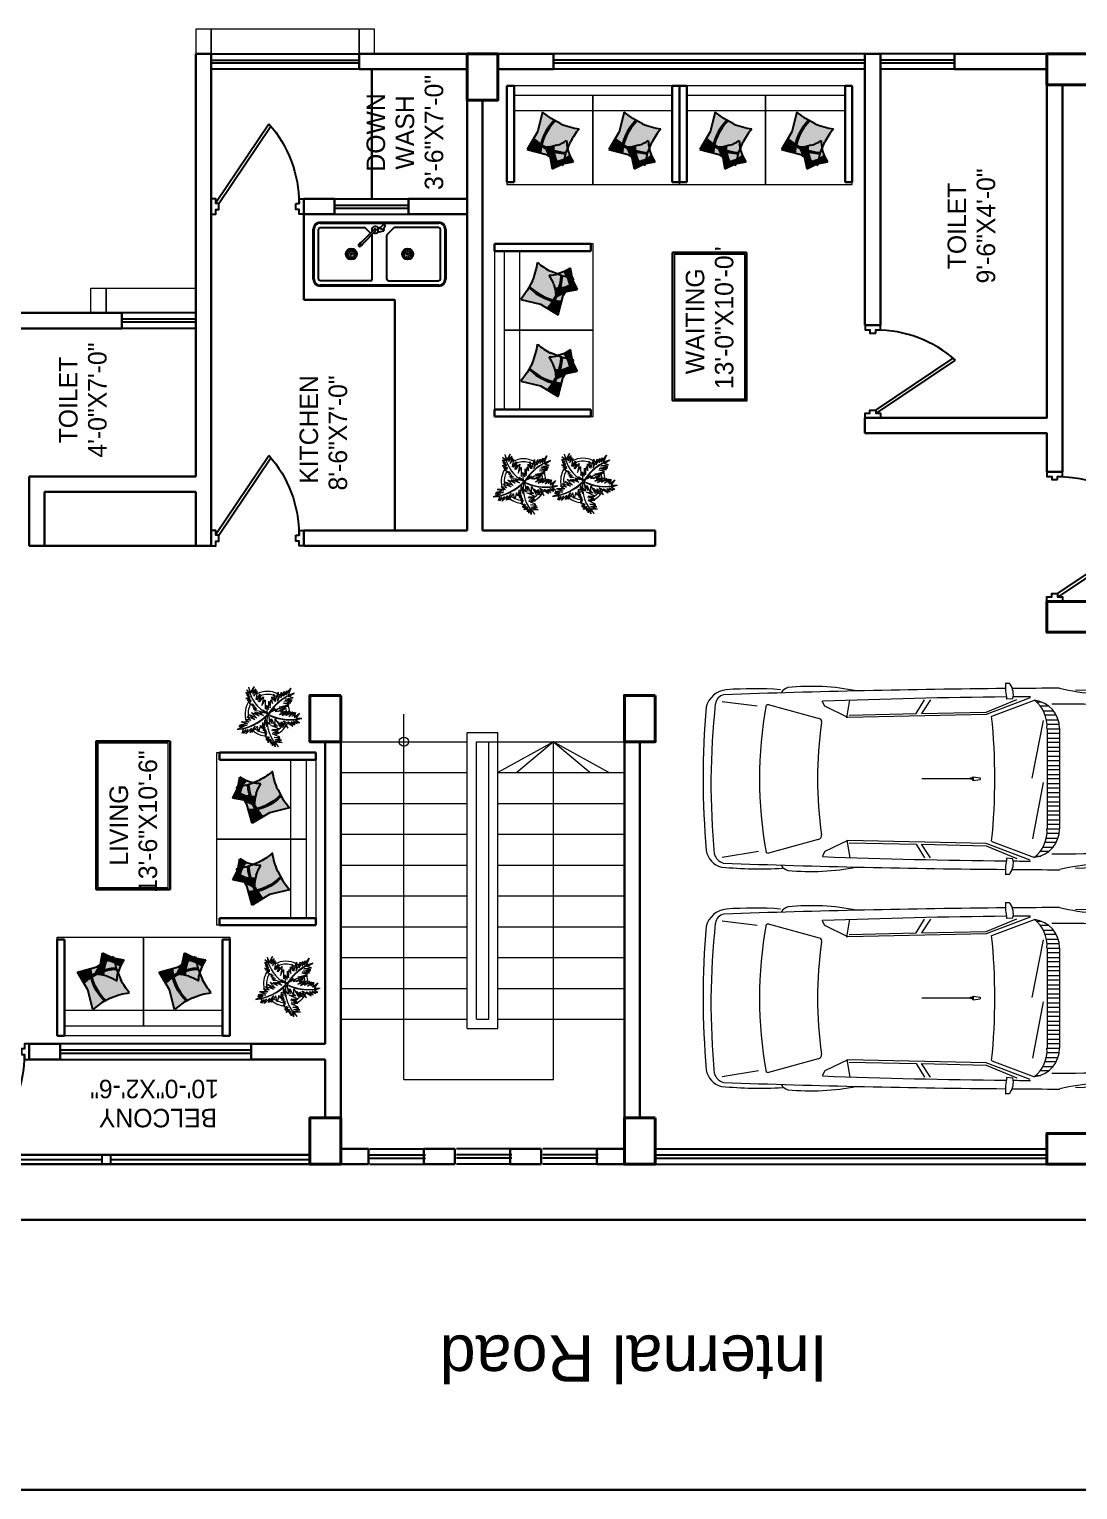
# Model space of a CAD drawing. Header units: inches. Extents: x -54558 to 35158, y -4190 to 41945.
# Drawn here: x -52119.4 to -51779.4, y -2755.7 to -2282.2 of the extents above; entities that cross this region are included whole.
import ezdxf

# ---------------------------------------------------------------- set-up
doc = ezdxf.new("R2010")
doc.units = ezdxf.units.IN
doc.header["$MEASUREMENT"] = 0
doc.layers.get('0').update_dxf_attribs({"true_color": 0xe4c8de})
for name, color, linetype in [('A-ANNO-TEXT', 7, 'Continuous'), ('door', 34, 'Continuous'), ('FUR', 30, 'Continuous')]:
    doc.layers.add(name, color=color, linetype=linetype)
for name, color, linetype, lineweight in [('A-FURN-FIXD', 44, 'Continuous', 9), ('A_WALL', 7, 'Continuous', 30), ('car', 251, 'Continuous', 13), ('colum', 241, 'Continuous', 40), ('Furniture', 42, 'Continuous', 30), ('illustr-TREE', 113, 'Continuous', 0), ('railing', 6, 'Continuous', 5), ('ROAD', 251, 'Continuous', 30), ('sanshade', 252, 'Continuous', 5), ('Stair', 44, 'Continuous', 13), ('thin', 251, 'Continuous', 20), ('Ver', 144, 'Continuous', 30), ('Wall-02', 7, 'Continuous', 30), ('windo', 140, 'Continuous', 25)]:
    doc.layers.add(name, color=color, linetype=linetype, lineweight=lineweight)
doc.styles.add('Arial', font='arial.ttf')
doc.styles.get("Standard").update_dxf_attribs({"font": 'ARIALN.TTF'})

# ---------------------------------------------------------------- blocks, each defined once
blk = doc.blocks.new('fjfds')
at = {"layer": 'railing'}
for p, q in [((-25748.79, -8794.32), (-25748.79, -8804.32)), ((-25748.79, -8794.32), (-25652.79, -8794.32)), ((-25745.79, -8797.32), (-25745.79, -8801.32)), ((-25745.79, -8797.32), (-25655.79, -8797.32)), ((-25655.79, -8797.32), (-25655.79, -8804.32)), ((-25652.79, -8794.32), (-25652.79, -8804.32)), ((-25745.79, -8801.32), (-25655.79, -8801.32)), ((-25748.79, -8804.32), (-25655.79, -8804.32)), ((-25655.79, -8804.32), (-25652.79, -8804.32))]:
    blk.add_line(p, q, dxfattribs=at)
at = {"layer": 'Stair'}
for p, q in [((-25745.79, -8753.32), (-25745.79, -8794.32)), ((-25735.79, -8753.32), (-25735.79, -8794.32)), ((-25725.79, -8753.32), (-25725.79, -8794.32)), ((-25715.79, -8753.32), (-25715.79, -8794.32)), ((-25705.79, -8753.32), (-25705.79, -8794.32)), ((-25695.79, -8753.32), (-25695.79, -8794.32)), ((-25685.79, -8753.32), (-25685.79, -8794.32)), ((-25675.79, -8753.32), (-25675.79, -8794.32)), ((-25665.79, -8753.32), (-25665.79, -8794.32)), ((-25655.79, -8753.32), (-25655.79, -8794.32)), ((-25765.34, -8773.82), (-25646.9, -8773.82)), ((-25765.34, -8773.82), (-25765.34, -8822.32)), ((-25745.79, -8804.32), (-25745.79, -8845.32)), ((-25735.79, -8804.32), (-25735.79, -8845.32)), ((-25725.79, -8804.32), (-25725.79, -8845.32)), ((-25715.79, -8804.32), (-25715.79, -8845.32)), ((-25705.79, -8804.32), (-25705.79, -8845.32)), ((-25695.79, -8804.32), (-25695.79, -8845.32)), ((-25685.79, -8804.32), (-25685.79, -8845.32)), ((-25675.79, -8804.32), (-25675.79, -8845.32)), ((-25665.79, -8804.32), (-25665.79, -8845.32)), ((-25655.79, -8822.32), (-25665.79, -8804.32)), ((-25655.79, -8804.32), (-25655.79, -8845.32)), ((-25655.79, -8822.32), (-25665.79, -8810.47)), ((-25765.34, -8822.32), (-25655.79, -8822.32)), ((-25655.79, -8822.32), (-25665.79, -8840.32)), ((-25655.79, -8822.32), (-25665.79, -8834.17))]:
    blk.add_line(p, q, dxfattribs=at)
blk.add_circle((-25655.79, -8773.82), 1.51, dxfattribs=at)
blk = doc.blocks.new('ee')
at = {"layer": 'sanshade'}
for points in [[(-25480.79, -8822.32), (-25472.79, -8822.32), (-25472.79, -8817.32), (-25480.79, -8817.32)], [(-25472.79, -8822.32), (-25480.79, -8822.32), (-25480.79, -8870.32), (-25472.79, -8870.32)], [(-25480.79, -8875.32), (-25472.79, -8875.32), (-25472.79, -8870.32), (-25480.79, -8870.32)]]:
    blk.add_lwpolyline(points, close=True, dxfattribs=at)
blk = doc.blocks.new('ddf')
at = {"layer": 'sanshade'}
for points in [[(-25516.79, -8672.32), (-25508.79, -8672.32), (-25508.79, -8677.32), (-25516.79, -8677.32)], [(-25516.79, -8677.32), (-25508.79, -8677.32), (-25508.79, -8706.32), (-25516.79, -8706.32)]]:
    blk.add_lwpolyline(points, close=True, dxfattribs=at)
blk = doc.blocks.new('ALFA-P')
at = {"color": 1}
for p, q in [((0.051, 0.677), (0.379, 0.733)), ((0.421, 0.765), (0.398, 0.733)), ((0.922, 0.782), (0.421, 0.765)), ((1.054, 0.795), (1.05, 0.795)), ((1.501, 0.831), (1.466, 0.832)), ((1.187, 0.609), (1.104, 0.609)), ((1.142, 0.646), (1.211, 0.646)), ((1.245, 0.684), (1.208, 0.684)), ((1.611, 0.562), (1.26, 0.693)), ((1.295, 0.716), (1.659, 0.578)), ((1.658, 0.598), (1.405, 0.702)), ((1.439, 0.705), (1.49, 0.7)), ((2.117, 0.698), (2.191, 0.585)), ((2.236, 0.585), (2.166, 0.698)), ((2.809, 0.552), (2.782, 0.698)), ((2.801, 0.554), (2.99, 0.646)), ((2.989, 0.646), (3.012, 0.687)), ((3.044, 0.547), (3.455, 0.659)), ((3.538, 0.646), (3.838, 0.693)), ((1.055, 0.496), (1.156, 0.496)), ((1.161, 0.534), (1.064, 0.534)), ((1.08, 0.571), (1.171, 0.571)), ((1.187, 0.076), (1.276, 0.539)), ((2.191, 0.585), (1.658, 0.598)), ((1.659, 0.578), (2.801, 0.554)), ((2.789, 0.573), (2.236, 0.585)), ((1.053, -0.37), (1.053, 0.459)), ((1.156, 0.459), (1.053, 0.459)), ((1.053, 0.421), (1.156, 0.421)), ((1.156, 0.384), (1.053, 0.384)), ((1.156, -0.37), (1.156, 0.459)), ((1.053, 0.346), (1.156, 0.346)), ((1.156, 0.309), (1.053, 0.309)), ((1.053, 0.271), (1.156, 0.271)), ((1.156, 0.234), (1.053, 0.234)), ((1.053, 0.196), (1.156, 0.196)), ((1.156, 0.159), (1.053, 0.159)), ((1.053, 0.121), (1.156, 0.121)), ((1.156, 0.084), (1.053, 0.084)), ((1.053, 0.046), (1.156, 0.046)), ((1.156, 0.009), (1.053, 0.009)), ((1.187, -0.435), (1.281, 0.039)), ((1.765, 0.059), (1.708, 0.052)), ((1.708, 0.037), (1.708, 0.052)), ((1.765, 0.03), (1.708, 0.037)), ((1.775, 0.052), (1.765, 0.059)), ((1.775, 0.036), (1.765, 0.03)), ((1.766, 0.03), (1.766, 0.058)), ((1.77, 0.048), (1.787, 0.048)), ((1.77, 0.04), (1.787, 0.04)), ((1.775, 0.048), (1.775, 0.052)), ((1.775, 0.036), (1.775, 0.04)), ((1.787, 0.048), (1.804, 0.044)), ((1.787, 0.04), (1.804, 0.044)), ((1.804, 0.044), (2.189, 0.044)), ((1.053, -0.029), (1.156, -0.029)), ((1.156, -0.066), (1.053, -0.066)), ((1.053, -0.104), (1.156, -0.104)), ((1.156, -0.141), (1.053, -0.141)), ((1.053, -0.179), (1.156, -0.179)), ((1.156, -0.216), (1.053, -0.216)), ((1.053, -0.254), (1.156, -0.254)), ((1.156, -0.291), (1.053, -0.291)), ((1.053, -0.329), (1.156, -0.329)), ((1.156, -0.366), (1.053, -0.366)), ((1.055, -0.404), (1.156, -0.404)), ((1.161, -0.441), (1.064, -0.441)), ((1.08, -0.479), (1.171, -0.479)), ((1.611, -0.473), (1.26, -0.604)), ((1.659, -0.486), (2.801, -0.461)), ((2.789, -0.48), (2.236, -0.493)), ((2.809, -0.459), (2.782, -0.606)), ((2.801, -0.461), (2.99, -0.554)), ((3.033, -0.451), (3.453, -0.566)), ((0.049, -0.586), (0.383, -0.64)), ((1.187, -0.516), (1.104, -0.516)), ((1.142, -0.554), (1.211, -0.554)), ((1.245, -0.591), (1.208, -0.591)), ((1.295, -0.624), (1.659, -0.486)), ((1.658, -0.505), (1.405, -0.61)), ((2.191, -0.493), (1.658, -0.505)), ((2.117, -0.606), (2.191, -0.493)), ((2.236, -0.493), (2.166, -0.606)), ((2.989, -0.553), (3.012, -0.595)), ((3.547, -0.554), (3.838, -0.591)), ((0.421, -0.682), (0.398, -0.645)), ((0.922, -0.688), (0.421, -0.682)), ((1.439, -0.616), (1.49, -0.612)), ((1.501, -0.743), (1.466, -0.743))]:
    blk.add_line(p, q, dxfattribs=at)
blk.add_lwpolyline([(1.77, 0.048, 0.135264), (1.769, 0.048, 0.106902), (1.768, 0.047, 0.081911), (1.768, 0.046, 0.07014), (1.768, 0.044, 0.07014), (1.768, 0.043, 0.081911), (1.768, 0.042, 0.106902), (1.769, 0.041, 0.135264), (1.77, 0.04, 0.135264)], format="xyb", dxfattribs=at)
at = {"color": 1, "const_width": 0.00157}
blk.add_lwpolyline([(2.189, 0.044, 1), (2.188, 0.044, 1)], format="xyb", close=True, dxfattribs=at)
at = {"color": 1}
for centre, radius, start, end in [((0.794, -2.08), 2.83, 90.8303, 104.7581), ((0.644, 2.435), 1.69, 273.7251, 283.9002), ((0.703, -88.577), 89.373, 89.52503, 89.7751), ((0.934, -56.277), 57.002, 89.4957, 89.6397), ((1.583, 0.741), 0.149, 145.9309, 193.8445), ((1.514, 0.784), 0.068, 134.8266, 142.9949), ((0.774, 0.825), 0.726, 350.1467, 0.5405), ((0.703, -88.577), 89.373, 87.99733, 89.48898), ((3.104, -1.099), 1.909, 84.2866, 101.4253), ((3.269, 0.711), 0.0928, 31.1037, 74.3748), ((3.518, -2.656), 3.444, 84.627, 92.961), ((3.799, 0.638), 0.106, 15.9545, 75.1491), ((3.801, 0.61), 0.169, 8.8601, 76.0341), ((3.477, 0.047), 3.537, 170.7624, 189.2376), ((0.086, 0.575), 0.109, 108.9654, 157.7189), ((0.087, 0.589), 0.0687, 102.3165, 172.6202), ((1.022, -8.34), 9.004, 89.3963, 96.1219), ((1.288, 0.459), 0.235, 96.9706, 180), ((1.427, 0.479), 0.271, 128.1315, 184.3504), ((0.934, -56.277), 57.002, 87.9149, 89.4373), ((3.448, 0.618), 0.0417, 52.5085, 81.0554), ((0.134, 0.045), 3.395, 349.695, 10.305), ((-2.205, 0.087), 6.134, 353.8067, 5.429), ((-2.824, 0.038), 6.818, 355.0765, 5.0418), ((3.018, 0.045), 3.049, 169.5804, 190.4804), ((6.651, 0.044), 5.064, 174.1622, 185.8378), ((1.61, 0.559), 0.00255, 10.1904, 76.0607), ((3.055, 0.509), 0.0388, 106.5918, 183.3613), ((-0.143, 0.045), 3.193, 351.679, 8.321), ((1.288, -0.37), 0.235, 180, 263.0294), ((1.427, -0.391), 0.271, 175.6496, 231.8685), ((1.61, -0.47), 0.00255, 283.9393, 349.8096), ((3.042, -0.425), 0.0275, 161.9399, 248.0871), ((0.08, -0.492), 0.0989, 198.2367, 251.7095), ((0.093, -0.492), 0.0748, 186.407, 260.5783), ((1.022, 8.432), 9.004, 263.8781, 270.6037), ((0.794, 2.173), 2.83, 255.2872, 269.1697), ((0.934, 56.369), 57.002, 270.5622, 272.0851), ((3.456, -0.54), 0.0259, 261.842, 317.0719), ((3.785, -0.501), 0.189, 275.3376, 346.1066), ((3.803, -0.56), 0.0908, 281.9071, 350.7156), ((0.644, -2.343), 1.69, 75.9638, 86.2749), ((0.703, 88.67), 89.373, 270.2249, 270.47417), ((0.934, 56.369), 57.002, 270.3603, 270.5047), ((1.583, -0.652), 0.149, 166.1555, 214.0691), ((0.774, -0.736), 0.726, 359.4595, 9.8533), ((0.703, 88.67), 89.373, 270.51092, 271.99998), ((3.104, 1.191), 1.909, 258.5747, 275.7134), ((3.269, -0.618), 0.0928, 285.6252, 328.8963), ((3.577, 2.373), 3.071, 265.8615, 274.2164), ((1.514, -0.695), 0.068, 217.0051, 225.1734)]:
    blk.add_arc(centre, radius, start, end, dxfattribs=at)
blk = doc.blocks.new('efre')
at = {"layer": 'door'}
for p, q in [((10922.87, 10339.43), (10901.44, 10307.52)), ((10923.87, 10339.12), (10902.26, 10306.96))]:
    blk.add_line(p, q, dxfattribs=at)
for points in [[(10885.87, 10339.43), (10884.87, 10339.43), (10884.87, 10337.89), (10883.37, 10337.89), (10883.37, 10342.89), (10884.87, 10342.89), (10884.87, 10341.35), (10885.87, 10341.35)], [(10922.87, 10339.43), (10923.87, 10339.43), (10923.87, 10337.89), (10925.37, 10337.89), (10925.37, 10342.89), (10923.87, 10342.89), (10923.87, 10341.35), (10922.87, 10341.35)]]:
    blk.add_lwpolyline(points, close=True, dxfattribs=at)
blk.add_arc((10923.87, 10339.43), 39, 180, 236.3642, dxfattribs=at)
blk = doc.blocks.new('jj')
at = {"layer": 'door'}
for p, q in [((11000.83, 10306.39), (11025.92, 10323.24)), ((11001.13, 10305.39), (11026.7, 10322.56))]:
    blk.add_line(p, q, dxfattribs=at)
for points in [[(11000.83, 10331.39), (11000.83, 10332.39), (11002.37, 10332.39), (11002.37, 10333.89), (10997.37, 10333.89), (10997.37, 10332.39), (10998.91, 10332.39), (10998.91, 10331.39)], [(11000.83, 10306.39), (11000.83, 10305.39), (11002.37, 10305.39), (11002.37, 10303.89), (10997.37, 10303.89), (10997.37, 10305.39), (10998.91, 10305.39), (10998.91, 10306.39)]]:
    blk.add_lwpolyline(points, close=True, dxfattribs=at)
blk.add_arc((11000.83, 10293.39), 39, 48.4266, 90, dxfattribs=at)
blk = doc.blocks.new('eyhfgh')
h = blk.add_hatch(color=63)
h.set_gradient(color1=(179, 217, 63), color2=(199, 227, 114), one_color=1, tint=0.67, name='INVCYLINDER')
h.paths.add_polyline_path([(12644.43, 1383.24, 0.034297), (12645.24, 1384.41), (12644.29, 1385.24), (12642.12, 1388.72), (12640.65, 1386.85, -0.121186)])
h = blk.add_hatch(color=254)
h.set_gradient(color1=(252, 230, 217), color2=(250, 214, 194), one_color=1, tint=0.87, name='CYLINDER')
h.paths.add_polyline_path([(12640.74, 1375.72, 0.127935), (12640.03, 1384.94), (12635.81, 1384.95, -0.057362), (12630.31, 1386.1, -0.068738), (12631.08, 1379.22), (12630.86, 1377.04, 0.13826)])
h = blk.add_hatch(color=7)
h.set_gradient(color1=(238, 242, 227), color2=(228, 234, 210), one_color=1, tint=0.87, name='CYLINDER')
h.paths.add_polyline_path([(12644.25, 1383.02, 0.127935), (12640.47, 1386.65), (12638.68, 1385.07, -0.057362), (12635.92, 1383.48, -0.068738), (12638.84, 1380.86), (12639.57, 1379.85, 0.13826)])
h = blk.add_hatch(color=63)
h.set_gradient(color1=(179, 217, 63), color2=(199, 227, 114), one_color=1, tint=0.67, name='INVCYLINDER')
h.paths.add_polyline_path([(12639.73, 1379.63), (12640.15, 1379.05), (12641.16, 1377.05), (12643.87, 1380.25), (12645.17, 1381.1, 0.044432), (12644.39, 1382.78, -0.131681)])
h = blk.add_hatch(color=252)
h.set_gradient(color1=(132, 132, 132), color2=(171, 171, 171), one_color=1, tint=0.67, name='INVCYLINDER')
h.paths.add_polyline_path([(12641.24, 1375.8, 0.034297), (12643.68, 1376.39), (12643.4, 1378.6), (12644.63, 1385.73), (12640.5, 1384.98, -0.121186)])
h = blk.add_hatch(color=7)
h.set_gradient(color1=(238, 242, 227), color2=(228, 234, 210), one_color=1, tint=0.87, name='CYLINDER')
h.paths.add_polyline_path([(12647.38, 1382.54), (12645.46, 1384.23, -0.034767), (12644.58, 1383, -0.044102), (12645.42, 1381.27)])
h = blk.add_hatch(color=252)
h.set_gradient(color1=(132, 132, 132), color2=(171, 171, 171), one_color=1, tint=0.67, name='INVCYLINDER')
h.paths.add_polyline_path([(12630.81, 1376.56), (12630.67, 1375.29), (12629.66, 1371.46), (12636.99, 1372.52), (12639.71, 1372.11, 0.044432), (12640.65, 1375.23, -0.131681)])
h = blk.add_hatch(color=254)
h.set_gradient(color1=(252, 230, 217), color2=(250, 214, 194), one_color=1, tint=0.87, name='CYLINDER')
h.paths.add_polyline_path([(12644.31, 1371.41), (12643.75, 1375.89, -0.034767), (12641.15, 1375.3, -0.044102), (12640.23, 1372.03)])
at = {"layer": 'FUR'}
for centre, radius, start, end in [((12638.08, 1409.42), 24.58, 251.5766, 264.7087), ((12605.79, 1379.86), 25.3, 358.5655, 14.2944), ((12630.42, 1396.27), 13.92, 293.2894, 306.4215), ((12627.91, 1371.6), 14.33, 40.2783, 56.0072), ((12636.29, 1389.73), 10.41, 288.3606, 329.2642), ((12622.66, 1378.96), 18.37, 338.1109, 18.9447), ((12636.2, 1389.91), 10.86, 288.9822, 328.4663), ((12622.19, 1378.89), 19.3, 339.1865, 18.3627), ((12635.38, 1377.57), 10.41, 19.8237, 60.6575), ((12635.21, 1377.37), 10.93, 20.8993, 60.0755), ((12638.22, 1394.25), 19.18, 247.2694, 286.7535), ((12638.14, 1393.91), 18.38, 246.6478, 287.5514)]:
    blk.add_arc(centre, radius, start, end, dxfattribs=at)
for points, invisible_edges in [([(12644.29, 1385.24), (12642.12, 1388.72), (12640.57, 1386.74)], 12), ([(12644.31, 1371.41), (12643.4, 1378.6), (12635.81, 1384.95)], 14), ([(12643.4, 1378.6), (12640.26, 1384.94), (12635.81, 1384.95)], 13), ([(12644.29, 1385.24), (12640.57, 1386.74), (12638.68, 1385.07)], 13), ([(12647.38, 1382.54), (12644.29, 1385.24), (12638.68, 1385.07)], 14), ([(12638.84, 1380.86), (12640.15, 1379.05), (12647.38, 1382.54)], 14), ([(12640.15, 1379.05), (12643.87, 1380.25), (12647.38, 1382.54)], 13), ([(12643.4, 1378.6), (12644.63, 1385.73), (12640.26, 1384.94)], 12), ([(12631.08, 1379.22), (12630.67, 1375.29), (12644.31, 1371.41)], 14), ([(12640.15, 1379.05), (12641.16, 1377.05), (12643.87, 1380.25)], 12), ([(12630.67, 1375.29), (12629.66, 1371.46), (12636.99, 1372.52)], 12), ([(12630.67, 1375.29), (12636.99, 1372.52), (12644.31, 1371.41)], 13)]:
    blk.add_3dface(points, dxfattribs=dict(at, invisible_edges=invisible_edges))
blk = doc.blocks.new('standard')
at = {"layer": 'A-FURN-FIXD', "lineweight": 30, "transparency": 33554687}
for p, q in [((29797.43, 5446.76), (29828.65, 5446.76)), ((29797.43, 5444.42), (29797.43, 5446.76)), ((29828.65, 5444.42), (29828.65, 5446.76)), ((29797.43, 5444.42), (29828.65, 5444.42)), ((29828.65, 5393.11), (29797.43, 5393.11)), ((29797.43, 5390.76), (29797.43, 5393.11)), ((29828.65, 5390.76), (29797.43, 5390.76)), ((29828.65, 5390.76), (29828.65, 5393.11))]:
    blk.add_line(p, q, dxfattribs=at)
at = {"layer": 'A-FURN-FIXD', "linetype": 'ByBlock', "ltscale": 200, "transparency": 33554687}
for p, q in [((29828.65, 5446.76), (29829.43, 5446.76)), ((29829.43, 5446.76), (29829.43, 5390.76)), ((29797.43, 5393.11), (29797.43, 5444.42)), ((29800.56, 5393.11), (29800.56, 5444.42)), ((29805.56, 5393.11), (29805.56, 5444.42)), ((29829.43, 5418.89), (29800.56, 5418.89)), ((29829.43, 5418.76), (29800.56, 5418.76)), ((29829.43, 5390.76), (29828.65, 5390.76))]:
    blk.add_line(p, q, dxfattribs=at)
at = {"layer": 'Furniture', "transparency": 33554687, "xscale": -0.8940402066046178, "yscale": 0.8940402066046178, "zscale": 0.8940402066046178, "rotation": 202.1116633612902}
for p in [(18883.43, 2320.97), (18883.43, 2294.47)]:
    blk.add_blockref('eyhfgh', p, dxfattribs=at)
blk = doc.blocks.new('gfsv')
at = {"layer": 'illustr-TREE', "color": 114, "true_color": 0x139b48}
for p, q in [((-19140.03, -7521.46), (-19139.13, -7521.95)), ((-19139.05, -7522.51), (-19140.03, -7521.46)), ((-19139.94, -7521.15), (-19139.07, -7521.44)), ((-19139.13, -7521.95), (-19139.94, -7521.15)), ((-19138.47, -7521.62), (-19139.14, -7519.95)), ((-19139.07, -7521.44), (-19139.14, -7519.95)), ((-19138.44, -7520.36), (-19138.47, -7521.62)), ((-19138.11, -7522.31), (-19138.44, -7520.36)), ((-19138.11, -7520.52), (-19138.11, -7522.31)), ((-19137.74, -7522.39), (-19138.11, -7520.52)), ((-19137.39, -7520.88), (-19137.74, -7522.39)), ((-19137.42, -7522.78), (-19137.39, -7520.88)), ((-19140.11, -7522.01), (-19139.05, -7522.51)), ((-19138.83, -7523.25), (-19140.11, -7522.01)), ((-19139.85, -7522.94), (-19138.83, -7523.25)), ((-19138.26, -7524.11), (-19139.85, -7522.94)), ((-19139.78, -7523.45), (-19138.26, -7524.11)), ((-19138.34, -7524.64), (-19139.78, -7523.45)), ((-19139.67, -7524.94), (-19138.34, -7524.64)), ((-19138.22, -7525.34), (-19139.67, -7524.94)), ((-19136.72, -7521.8), (-19137.42, -7522.78)), ((-19137.02, -7523.12), (-19136.72, -7521.8)), ((-19136.22, -7522.25), (-19137.02, -7523.12)), ((-19136.81, -7524.08), (-19136.22, -7522.25)), ((-19135.72, -7522.81), (-19136.81, -7524.08)), ((-19136.53, -7524.51), (-19135.72, -7522.81)), ((-19135.25, -7523.31), (-19136.53, -7524.51)), ((-19135.94, -7525.04), (-19135.25, -7523.31)), ((-19135.22, -7524.06), (-19135.94, -7525.04)), ((-19135.87, -7526.04), (-19135.22, -7524.06)), ((-19135.21, -7524.53), (-19135.87, -7526.04)), ((-19135.48, -7525.74), (-19135.21, -7524.53)), ((-19134.73, -7523.95), (-19134.78, -7524.94)), ((-19134.38, -7524.55), (-19134.73, -7523.95)), ((-19134.39, -7523.69), (-19134.38, -7524.55)), ((-19134.08, -7524.26), (-19134.39, -7523.69)), ((-19133.9, -7523.5), (-19134.08, -7524.26)), ((-19133.67, -7524.03), (-19133.9, -7523.5)), ((-19133.35, -7522.94), (-19133.67, -7524.03)), ((-19133.01, -7522.73), (-19133.39, -7523.77)), ((-19133.39, -7523.77), (-19133.35, -7522.94)), ((-19132.59, -7523.23), (-19133.01, -7522.73)), ((-19132.77, -7524.92), (-19131.79, -7525.64)), ((-19131.26, -7525.42), (-19132.77, -7524.92)), ((-19132.74, -7522.49), (-19132.59, -7523.23)), ((-19132.3, -7523.23), (-19132.74, -7522.49)), ((-19132.42, -7522.27), (-19132.28, -7522.87)), ((-19132.11, -7522.84), (-19132.42, -7522.27)), ((-19132.32, -7524.59), (-19131.26, -7525.42)), ((-19130.99, -7525.26), (-19132.32, -7524.59)), ((-19132.28, -7522.87), (-19132.3, -7523.23)), ((-19132.2, -7524.29), (-19130.99, -7525.26)), ((-19130.38, -7524.59), (-19132.2, -7524.29)), ((-19131.97, -7522.01), (-19132.11, -7522.84)), ((-19131.9, -7523), (-19131.97, -7522.01)), ((-19131.47, -7522.35), (-19131.9, -7523)), ((-19131.08, -7522.14), (-19131.69, -7522.97)), ((-19131.69, -7522.97), (-19131.47, -7522.35)), ((-19131.42, -7523.84), (-19130.38, -7524.59)), ((-19130.13, -7524.42), (-19131.42, -7523.84)), ((-19130.61, -7522), (-19131.23, -7522.84)), ((-19131.23, -7522.84), (-19131.08, -7522.14)), ((-19130.96, -7523.48), (-19130.13, -7524.42)), ((-19129.7, -7524.25), (-19130.96, -7523.48)), ((-19130.81, -7522.81), (-19130.61, -7522)), ((-19130, -7522.11), (-19130.81, -7522.81)), ((-19130.69, -7523.27), (-19129.7, -7524.25)), ((-19129.26, -7523.88), (-19130.69, -7523.27)), ((-19130.68, -7522.91), (-19130, -7522.11)), ((-19129.37, -7522.63), (-19130.63, -7523.08)), ((-19130.63, -7523.08), (-19129.26, -7523.88)), ((-19142.92, -7528.17), (-19141.87, -7528.13)), ((-19142.14, -7528.45), (-19142.92, -7528.17)), ((-19142.54, -7527.86), (-19141.51, -7527.82)), ((-19141.87, -7528.13), (-19142.54, -7527.86)), ((-19142.15, -7527.05), (-19141.38, -7527.4)), ((-19141.37, -7527.67), (-19142.15, -7527.05)), ((-19142.14, -7527.65), (-19141.37, -7527.67)), ((-19141.51, -7527.82), (-19142.14, -7527.65)), ((-19141.68, -7526.82), (-19141.26, -7527.27)), ((-19141.38, -7527.4), (-19141.68, -7526.82)), ((-19141.42, -7526.6), (-19141.5, -7527.08)), ((-19141.4, -7527.05), (-19141.42, -7526.6)), ((-19141.32, -7526.68), (-19140.79, -7527.22)), ((-19140.95, -7527.46), (-19141.32, -7526.68)), ((-19141.26, -7527.27), (-19140.95, -7527.46)), ((-19140.97, -7526.59), (-19139.89, -7526.86)), ((-19140.79, -7527.22), (-19140.97, -7526.59)), ((-19140.91, -7529.82), (-19140.13, -7528.14)), ((-19140.61, -7526.42), (-19139.52, -7526.77)), ((-19139.89, -7526.86), (-19140.61, -7526.42)), ((-19140.13, -7528.14), (-19140.01, -7529.68)), ((-19140.01, -7529.68), (-19139.82, -7528.21)), ((-19139.84, -7526.29), (-19139.1, -7526.57)), ((-19139.52, -7526.77), (-19139.84, -7526.29)), ((-19139.82, -7528.21), (-19139.73, -7529.55)), ((-19139.73, -7529.55), (-19139.29, -7528.02)), ((-19139.4, -7525.99), (-19138.7, -7526.48)), ((-19139.1, -7526.57), (-19139.4, -7525.99)), ((-19139.29, -7528.02), (-19139.24, -7529.24)), ((-19139.24, -7529.24), (-19139.11, -7528.14)), ((-19139.11, -7528.14), (-19139.01, -7529.66)), ((-19139.01, -7529.66), (-19138.18, -7527.74)), ((-19139, -7525.86), (-19138.15, -7526.37)), ((-19138.7, -7526.48), (-19139, -7525.86)), ((-19138.85, -7525.6), (-19138.22, -7525.34)), ((-19137.48, -7525.94), (-19138.85, -7525.6)), ((-19138.74, -7526.04), (-19137.48, -7525.94)), ((-19136.98, -7526.37), (-19138.74, -7526.04)), ((-19138.52, -7526.94), (-19136.98, -7526.37)), ((-19136.89, -7526.61), (-19138.52, -7526.94)), ((-19138.45, -7526.25), (-19136.18, -7526.56)), ((-19136.67, -7527.87), (-19138.39, -7528.79)), ((-19138.18, -7527.74), (-19138.35, -7529.29)), ((-19137.95, -7527.54), (-19136.89, -7526.61)), ((-19135.75, -7527.18), (-19137.95, -7527.54)), ((-19136.25, -7527.26), (-19137.82, -7528.05)), ((-19137.82, -7528.05), (-19136.67, -7527.87)), ((-19135.65, -7526.97), (-19135.49, -7526.95)), ((-19134.92, -7525.12), (-19135.48, -7525.74)), ((-19135.42, -7527.05), (-19134.63, -7525.91)), ((-19135.42, -7527.05), (-19134.3, -7528.75)), ((-19135.36, -7526.97), (-19133.49, -7526.75)), ((-19135.35, -7526.32), (-19134.92, -7525.12)), ((-19134.63, -7525.91), (-19135.35, -7526.32)), ((-19135.08, -7527.83), (-19134.38, -7529.27)), ((-19134.3, -7528.75), (-19135.08, -7527.83)), ((-19133.49, -7526.75), (-19134.51, -7527.22)), ((-19134.51, -7527.22), (-19132.62, -7527.32)), ((-19132.24, -7526.41), (-19134.41, -7526.43)), ((-19132.62, -7527.32), (-19134.15, -7527.56)), ((-19134.15, -7527.56), (-19132.24, -7527.75)), ((-19133.62, -7525.69), (-19132.24, -7526.41)), ((-19131.57, -7526.07), (-19133.62, -7525.69)), ((-19132.24, -7527.75), (-19133.13, -7528.12)), ((-19133.13, -7528.12), (-19131.6, -7528.01)), ((-19131.79, -7525.64), (-19132.77, -7525.14)), ((-19132.77, -7525.14), (-19131.57, -7526.07)), ((-19130.98, -7528.41), (-19132.63, -7528.79)), ((-19131.6, -7528.01), (-19132.56, -7528.57)), ((-19132.56, -7528.57), (-19130.98, -7528.41)), ((-19143.17, -7528.74), (-19142.14, -7528.45)), ((-19142.12, -7528.62), (-19143.17, -7528.74)), ((-19143.1, -7529.55), (-19142.01, -7528.76)), ((-19142.01, -7528.76), (-19142.12, -7530.35)), ((-19142.12, -7530.35), (-19141.83, -7528.81)), ((-19141.83, -7528.81), (-19141.56, -7530.18)), ((-19141.56, -7530.18), (-19141.5, -7528.72)), ((-19141.5, -7528.72), (-19141.19, -7529.92)), ((-19141.19, -7529.92), (-19140.94, -7528.53)), ((-19140.94, -7528.53), (-19140.91, -7529.82)), ((-19137.55, -7530.06), (-19138.86, -7531.01)), ((-19138.86, -7531.01), (-19137.38, -7530.21)), ((-19137.38, -7530.21), (-19138.8, -7531.73)), ((-19138.8, -7531.73), (-19137.13, -7530.69)), ((-19137.33, -7529.38), (-19138.64, -7530.44)), ((-19138.64, -7530.44), (-19137.55, -7530.06)), ((-19136.7, -7528.78), (-19138.55, -7529.89)), ((-19138.55, -7529.89), (-19137.33, -7529.38)), ((-19138.39, -7528.79), (-19136.7, -7528.78)), ((-19138.35, -7529.29), (-19138, -7528.79)), ((-19137.13, -7530.69), (-19138.34, -7532.81)), ((-19138.34, -7532.81), (-19137.37, -7531.69)), ((-19137.37, -7531.69), (-19138.08, -7533.27)), ((-19135.92, -7530.35), (-19135.02, -7532.47)), ((-19134.87, -7531.97), (-19135.92, -7530.35)), ((-19135.87, -7531.24), (-19135.06, -7532.85)), ((-19135.02, -7532.47), (-19135.87, -7531.24)), ((-19135.63, -7529.72), (-19134.87, -7531.97)), ((-19134.81, -7531.37), (-19135.63, -7529.72)), ((-19135.1, -7529.99), (-19134.81, -7531.37)), ((-19134.44, -7530.93), (-19135.1, -7529.99)), ((-19135, -7529.32), (-19134.44, -7530.93)), ((-19134.64, -7530.19), (-19135, -7529.32)), ((-19134.99, -7528.75), (-19134.64, -7530.19)), ((-19134.38, -7529.27), (-19134.99, -7528.75)), ((-19134.65, -7529.86), (-19134.14, -7531.17)), ((-19134.38, -7530.93), (-19134.65, -7529.86)), ((-19134.64, -7530.37), (-19134.38, -7530.93)), ((-19134.36, -7529.34), (-19133.75, -7531.64)), ((-19134.14, -7531.17), (-19134.36, -7529.34)), ((-19133.98, -7529.69), (-19133.36, -7531.97)), ((-19133.75, -7531.64), (-19133.98, -7529.69)), ((-19133.36, -7531.97), (-19133.11, -7530.66)), ((-19133.11, -7530.66), (-19132.97, -7532.41)), ((-19132.97, -7532.41), (-19132.74, -7530.74)), ((-19132.74, -7530.74), (-19132.61, -7532.59)), ((-19132.63, -7528.79), (-19130.51, -7529.44)), ((-19132.61, -7532.59), (-19132.37, -7531)), ((-19132.58, -7529.32), (-19130.52, -7530.22)), ((-19130.51, -7529.44), (-19132.58, -7529.32)), ((-19132.37, -7531), (-19132.33, -7532.7)), ((-19132.33, -7532.7), (-19132.02, -7531.16)), ((-19132.02, -7531.16), (-19131.85, -7532.88)), ((-19131.82, -7530.03), (-19130.38, -7530.89)), ((-19130.52, -7530.22), (-19131.82, -7530.03)), ((-19131.43, -7530.69), (-19130.21, -7531.51)), ((-19130.38, -7530.89), (-19131.43, -7530.69)), ((-19131.22, -7531.22), (-19129.61, -7532.36)), ((-19130.21, -7531.51), (-19131.22, -7531.22)), ((-19131.17, -7531.72), (-19130.74, -7533.16)), ((-19129.61, -7532.36), (-19131.17, -7531.72)), ((-19138.08, -7533.27), (-19137.33, -7532.45)), ((-19137.33, -7532.45), (-19137.78, -7533.85)), ((-19137.78, -7533.85), (-19137.22, -7533.01)), ((-19137.22, -7533.01), (-19137.57, -7534.36)), ((-19137.57, -7534.36), (-19136.99, -7533.47)), ((-19136.99, -7533.47), (-19136.55, -7534.9)), ((-19136.55, -7533.5), (-19136.55, -7534.9)), ((-19135.35, -7534.35), (-19136.55, -7533.5)), ((-19135.21, -7533.44), (-19136.35, -7533.11)), ((-19136.35, -7533.11), (-19135.35, -7534.35)), ((-19136.1, -7531.92), (-19135.17, -7533.17)), ((-19135.06, -7532.85), (-19136.1, -7531.92)), ((-19136.09, -7532.73), (-19135.21, -7533.44)), ((-19135.17, -7533.17), (-19136.09, -7532.73)), ((-19131.85, -7532.88), (-19131.54, -7531.86)), ((-19131.54, -7531.86), (-19130.74, -7533.16))]:
    blk.add_line(p, q, dxfattribs=at)
for centre, radius, start, end in [((-19128.04, -7519), 11.14, 184.8641, 225.4849), ((-19127.45, -7518.53), 11.77, 186.927, 225.8123), ((-19128.31, -7530.61), 8.05, 97.5401, 152.9698), ((-19137.08, -7534.91), 8.05, 81.1775, 138.3266), ((-19125.78, -7532.06), 11.14, 156.5576, 194.785), ((-19125.07, -7532.31), 11.77, 154.4151, 192.7221), ((-19141.76, -7537.3), 11.77, 20.5975, 59.3099), ((-19141.31, -7536.7), 11.14, 18.5346, 56.762)]:
    blk.add_arc(centre, radius, start, end, dxfattribs=at)
blk = doc.blocks.new('sss')
at = {"layer": 'thin', "color": 36}
for radius, start, end in [(5.64, 115.6577, 116.0773), (5.64, 105.3767, 111.9415), (5.64, 57.4756, 104.2899), (5.64, 140.808, 176.9255), (4.89, 153.9151, 175.965), (4.89, 140.8987, 152.5456), (5.64, 136.4792, 139.5509), (5.64, 132.2157, 133.1804), (4.89, 135.3729, 136.8717), (4.89, 103.9007, 108.8883), (4.89, 61.8531, 100.8192), (4.89, 58.6484, 61.5791), (5.64, 51.6167, 56.4913), (4.89, 28.8648, 35.5705), (4.89, 20.5118, 25.5966), (5.64, 35.9986, 36.5988), (4.89, 340.5694, 20.1944), (5.64, 332.6672, 28.4122), (5.64, 199.0461, 207.9874), (4.89, 178.4351, 178.7003), (4.89, 205.2449, 228.3342), (4.89, 331.0839, 340.0145), (5.64, 209.185, 230.5847), (5.64, 230.7925, 236.3345), (4.89, 229.5251, 232.8857), (5.64, 238.4668, 245.0437), (4.89, 234.467, 237.787), (4.89, 242.9454, 245.7689), (5.64, 248.0786, 248.2717), (5.64, 264.5369, 265.2564), (4.89, 266.1446, 266.5826), (4.89, 270.2537, 273.22), (5.64, 270.5271, 272.3534), (5.64, 273.4308, 293.4009), (4.89, 275.4094, 290.9372), (4.89, 291.9275, 294.6609), (5.64, 295.2219, 298.3019), (4.89, 301.9218, 302.255), (5.64, 301.0384, 302.6761), (5.64, 307.0561, 307.1985), (4.89, 323.3496, 327.1942), (5.64, 320.6426, 322.4916), (5.64, 325.1264, 331.4388)]:
    blk.add_arc((-19798.75, -6970.7), radius, start, end, dxfattribs=at)
at = {"layer": 'thin', "xscale": 1.094516021037634, "yscale": 1.094516021037634, "zscale": 1.094516021037634}
blk.add_blockref('gfsv', (1145.34, 1267.67), dxfattribs=at)
blk = doc.blocks.new('A$C41DC471C')
at = {"ltscale": 1000}
for p, q in [((45, 410, -685.7), (805, 410, -685.7)), ((45, 404, -685.7), (805, 404, -685.7)), ((45, 375, -685.7), (327.8, 375, -685.7)), ((429.6, 372.9, -685.7), (451.2, 395.6, -685.7)), ((461.4, 387.9, -685.7), (449.6, 363.8, -685.7)), ((451.2, 395.6, -685.7), (460.9, 390.1, -685.7)), ((461.4, 387.9, -685.7), (460.9, 390.1, -685.7)), ((805, 375, -685.7), (522.2, 375, -685.7)), ((0, 45, -685.7), (0, 365, -685.7)), ((6, 45, -685.7), (6, 365, -685.7)), ((35, 45, -685.7), (35, 365, -685.7)), ((392.8, 365.7, -685.7), (303.3, 276.2, -685.7)), ((402.7, 355.8, -685.7), (313.2, 266.3, -685.7)), ((334.8, 372.1, -685.7), (367, 339.9, -685.7)), ((378.3, 45, -685.7), (378.3, 324.5, -685.7)), ((414.3, 373.3, -685.7), (414.3, 348.1, -685.7)), ((429.6, 366.6, -685.7), (429.6, 372.9, -685.7)), ((471.7, 45, -685.7), (471.7, 324.5, -685.7)), ((515.2, 372.1, -685.7), (474.7, 331.6, -685.7)), ((815, 45, -685.7), (815, 365, -685.7)), ((844, 365, -685.7), (844, 45, -685.7)), ((850, 365, -685.7), (850, 45, -685.7)), ((301.9, 277.6, -685.7), (292.3, 268.1, -685.7)), ((314.6, 264.9, -685.7), (305.1, 255.3, -685.7)), ((368.3, 35, -685.7), (45, 35, -685.7)), ((805, 6, -685.7), (45, 6, -685.7)), ((481.7, 35, -685.7), (805, 35, -685.7)), ((805, 0, -685.7), (45, 0, -685.7))]:
    blk.add_line(p, q, dxfattribs=at)
for centre, radius in [((244.5, 205.4, -685.7), 35.6), ((244.5, 205.4, -685.7), 29.6), ((244.5, 205.4, -685.7), 5.56), ((605.5, 205.4, -685.7), 35.6), ((605.5, 205.4, -685.7), 29.6), ((605.5, 205.4, -685.7), 5.56)]:
    blk.add_circle(centre, radius, dxfattribs=at)
for centre, radius, start, end in [((45, 365, -685.7), 45, 90, 180), ((45, 365, -685.7), 39, 90, 180), ((45, 365, -685.7), 10, 90, 180), ((327.8, 365, -685.7), 10, 45, 90), ((397.7, 360.7, -685.7), 22, 35.25939, 206.447), ((522.2, 365, -685.7), 10, 90, 135), ((805, 365, -685.7), 45, 0, 90), ((805, 365, -685.7), 39, 0, 90), ((805, 365, -685.7), 10, 0, 90), ((368.3, 324.5, -685.7), 10, 0, 32.13654), ((397.7, 360.7, -685.7), 22, 243.553, 324.74061), ((397.7, 360.7, -685.7), 7, 315, 135), ((416.6, 271.7, -685.7), 101.7, 82.63508, 91.26584), ((416.6, 449.7, -685.7), 101.7, 268.73416, 290.37361), ((425.6, 265, -685.7), 101.7, 76.36648, 87.77678), ((416.6, 271.7, -685.7), 101.7, 69.50827, 70.00031), ((431.2, 361, -685.7), 21.8, 342.28989, 15.92547), ((416.6, 271.7, -685.7), 98.7, 66.46601, 68.42411), ((416.6, 449.7, -685.7), 98.7, 291.52666, 293.51121), ((431.2, 361, -685.7), 24.8, 355.83882, 2.78995), ((481.7, 324.5, -685.7), 10, 135, 180), ((298.7, 261.7, -685.7), 9, 135, 315), ((309.5, 272.5, -685.7), 9.18, 146.50492, 303.49508), ((306.9, 269.9, -685.7), 9.18, 94.65413, 123.49508), ((306.9, 269.9, -685.7), 9.18, 326.50492, 355.34587), ((45, 45, -685.7), 45, 180, 270), ((45, 45, -685.7), 39, 180, 270), ((45, 45, -685.7), 10, 180, 270), ((368.3, 45, -685.7), 10, 270, 0), ((481.7, 45, -685.7), 10, 180, 270), ((805, 45, -685.7), 45, 270, 0), ((805, 45, -685.7), 39, 270, 0), ((805, 45, -685.7), 10, 270, 0)]:
    blk.add_arc(centre, radius, start, end, dxfattribs=at)
for centre, major_axis in [((223.5, 209.1, -685.7), (-3.99, 0.69)), ((230.8, 221.7, -685.7), (-2.61, 3.09)), ((244.4, 226.7, -685.7), (-0.02, 4.05))]:
    blk.add_ellipse(centre, major_axis=major_axis, ratio=0.197044, dxfattribs=at)
for centre, major_axis, start_param, end_param in [((226.1, 194.7, -685.7), (3.5, 2.04), 3.141593, 9.424778), ((237.3, 185.4, -685.7), (1.37, 3.81), 3.141593, 9.424778), ((251.8, 185.5, -685.7), (-1.4, 3.8), 1.570796326794795, 7.853981633974382), ((258.1, 221.8, -685.7), (2.59, 3.11), -1.570796, 4.712389), ((262.9, 194.9, -685.7), (-3.51, 2.01), 1.570796326794786, 7.853981633974373), ((265.4, 209.2, -685.7), (3.98, 0.72), 4.712389, 10.995574)]:
    blk.add_ellipse(centre, major_axis=major_axis, ratio=0.197044, start_param=start_param, end_param=end_param, dxfattribs=at)
at = {"ltscale": 1000, "extrusion": (0, 0, -1)}
for centre, major_axis, start_param, end_param in [((584.6, 209.2, -685.7), (-3.98, 0.72), 4.712389, 10.995574), ((587.1, 194.9, -685.7), (3.51, 2.01), 1.570796326794786, 7.853981633974373), ((591.9, 221.8, -685.7), (-2.59, 3.11), -1.570796, 4.712389), ((598.2, 185.5, -685.7), (1.4, 3.8), 1.570796326794795, 7.853981633974382), ((612.7, 185.4, -685.7), (-1.37, 3.81), 3.141593, 9.424778), ((623.9, 194.7, -685.7), (-3.5, 2.04), 3.141593, 9.424778)]:
    blk.add_ellipse(centre, major_axis=major_axis, ratio=0.197044, start_param=start_param, end_param=end_param, dxfattribs=at)
for centre, major_axis in [((605.6, 226.7, -685.7), (0.02, 4.05)), ((619.2, 221.7, -685.7), (2.61, 3.09)), ((626.5, 209.1, -685.7), (3.99, 0.69))]:
    blk.add_ellipse(centre, major_axis=major_axis, ratio=0.197044, dxfattribs=at)

msp = doc.modelspace()

# ---------------------------------------------------------------- linework, layer by layer
at = {"layer": 'A-FURN-FIXD', "lineweight": 30}
for points in [[(-51886.726, -2354.613), (-51910.726, -2354.613), (-51910.726, -2402.613), (-51886.726, -2402.613)], [(-52073.67, -2513.072), (-52097.67, -2513.072), (-52097.67, -2561.072), (-52073.67, -2561.072)]]:
    msp.add_lwpolyline(points, close=True, dxfattribs=at)
at = {"layer": 'A-FURN-FIXD', "color": 4}
for points in [[(-51887.326, -2355.213), (-51910.126, -2355.213), (-51910.126, -2402.013), (-51887.326, -2402.013)], [(-52074.27, -2513.672), (-52097.07, -2513.672), (-52097.07, -2560.472), (-52074.27, -2560.472)]]:
    msp.add_lwpolyline(points, close=True, dxfattribs=at)
at = {"layer": 'A_WALL', "color": 150, "ltscale": 0.25}
msp.add_line((-52008.303, -2295.183), (-52008.303, -2337.183), dxfattribs=at)
at = {"layer": 'colum'}
for points in [[(-51967.35, -2290.183), (-51977.35, -2290.183), (-51977.35, -2305.183), (-51967.35, -2305.183)], [(-51774.35, -2290.183), (-51774.35, -2300.183), (-51789.35, -2300.183), (-51789.35, -2290.183)], [(-51774.35, -2477.683), (-51774.35, -2467.683), (-51789.35, -2467.683), (-51789.35, -2477.683)], [(-52018.35, -2498.183), (-52028.35, -2498.183), (-52028.35, -2513.183), (-52018.35, -2513.183)], [(-51916.35, -2498.183), (-51926.35, -2498.183), (-51926.35, -2513.183), (-51916.35, -2513.183)], [(-52018.35, -2635.183), (-52028.35, -2635.183), (-52028.35, -2650.183), (-52018.35, -2650.183)], [(-51916.35, -2635.183), (-51926.35, -2635.183), (-51926.35, -2650.183), (-51916.35, -2650.183)], [(-51774.35, -2650.183), (-51774.35, -2640.183), (-51789.35, -2640.183), (-51789.35, -2650.183)]]:
    msp.add_lwpolyline(points, close=True, dxfattribs=at)
at = {"layer": 'ROAD'}
for p, q in [((-51524.35, -2668.183), (-52448.284, -2668.183)), ((-51524.35, -2755.742), (-52449.547, -2755.742))]:
    msp.add_line(p, q, dxfattribs=at)
at = {"layer": 'Ver'}
for points in [[(-52149.35, -2647.183), (-52028.35, -2647.183)], [(-52149.35, -2650.183), (-52028.35, -2650.183)]]:
    msp.add_lwpolyline(points, dxfattribs=at)
at = {"layer": 'Wall-02'}
for p, q in [((-52065.35, -2290.183), (-52060.35, -2290.183)), ((-52065.35, -2290.183), (-52065.35, -2427.183)), ((-52060.35, -2290.183), (-52060.35, -2449.683)), ((-52012.35, -2290.183), (-51977.35, -2290.183)), ((-52012.35, -2290.183), (-52012.35, -2295.183)), ((-51949.35, -2290.183), (-51967.35, -2290.183)), ((-51949.35, -2290.183), (-51949.35, -2295.183)), ((-51848.35, -2290.183), (-51843.35, -2290.183)), ((-51848.35, -2290.183), (-51848.35, -2378.183)), ((-51843.35, -2290.183), (-51843.35, -2378.183)), ((-51819.35, -2290.183), (-51819.35, -2295.183)), ((-51789.35, -2290.183), (-51819.35, -2290.183)), ((-52012.35, -2295.183), (-51977.35, -2295.183)), ((-51967.35, -2295.183), (-51949.35, -2295.183)), ((-51819.35, -2295.183), (-51789.35, -2295.183)), ((-51977.35, -2444.683), (-51977.35, -2305.183)), ((-51972.35, -2444.683), (-51972.35, -2305.183)), ((-52030.35, -2337.183), (-52020.35, -2337.183)), ((-52030.35, -2337.183), (-52030.35, -2342.183)), ((-52020.35, -2337.183), (-52020.35, -2342.183)), ((-51996.35, -2337.183), (-51977.35, -2337.183)), ((-51996.35, -2337.183), (-51996.35, -2342.183)), ((-52030.35, -2342.183), (-52020.35, -2342.183)), ((-51996.35, -2342.183), (-51977.35, -2342.183)), ((-52191.85, -2374.183), (-52089.35, -2374.183)), ((-52089.35, -2374.183), (-52089.35, -2379.183)), ((-52149.35, -2379.183), (-52089.35, -2379.183)), ((-51848.35, -2378.183), (-51843.35, -2378.183)), ((-52119.35, -2427.183), (-52065.35, -2427.183)), ((-52119.35, -2427.183), (-52119.35, -2449.683)), ((-52114.35, -2432.183), (-52065.35, -2432.183)), ((-52114.35, -2432.183), (-52114.35, -2449.683)), ((-52065.35, -2432.183), (-52065.35, -2449.683)), ((-51977.35, -2444.683), (-52030.35, -2444.683)), ((-52030.35, -2444.683), (-52030.35, -2449.683)), ((-51916.35, -2444.683), (-51972.35, -2444.683)), ((-51916.35, -2444.683), (-51916.35, -2449.683)), ((-52065.35, -2449.683), (-52119.35, -2449.683)), ((-52060.35, -2449.683), (-52065.35, -2449.683)), ((-51916.35, -2449.683), (-52030.35, -2449.683)), ((-51789.35, -2472.683), (-51789.35, -2477.683)), ((-52023.35, -2513.183), (-52023.35, -2611.183)), ((-52018.35, -2513.183), (-52018.35, -2650.183)), ((-51926.35, -2513.183), (-51926.35, -2635.183)), ((-51921.35, -2513.183), (-51921.35, -2635.183)), ((-52119.35, -2611.183), (-52119.35, -2616.183)), ((-52109.35, -2611.183), (-52119.35, -2611.183)), ((-52109.35, -2611.183), (-52109.35, -2616.183)), ((-52047.35, -2611.183), (-52047.35, -2616.183)), ((-52023.35, -2611.183), (-52047.35, -2611.183)), ((-52109.35, -2616.183), (-52119.35, -2616.183)), ((-52023.35, -2616.183), (-52047.35, -2616.183)), ((-52023.35, -2616.183), (-52023.35, -2635.183)), ((-52018.35, -2645.183), (-52009.35, -2645.183)), ((-52009.35, -2650.183), (-52009.35, -2645.183)), ((-51991.35, -2645.183), (-51981.35, -2645.183)), ((-51991.35, -2650.183), (-51991.35, -2645.183)), ((-51981.35, -2650.183), (-51981.35, -2645.183)), ((-51963.35, -2645.183), (-51953.35, -2645.183)), ((-51963.35, -2650.183), (-51963.35, -2645.183)), ((-51953.35, -2650.183), (-51953.35, -2645.183)), ((-51935.35, -2645.183), (-51926.35, -2645.183)), ((-51935.35, -2650.183), (-51935.35, -2645.183)), ((-52009.35, -2650.183), (-52018.35, -2650.183)), ((-51981.35, -2650.183), (-51991.35, -2650.183)), ((-51953.35, -2650.183), (-51963.35, -2650.183)), ((-51926.35, -2650.183), (-51935.35, -2650.183))]:
    msp.add_line(p, q, dxfattribs=at)
at = {"layer": 'Wall-02', "color": 241, "true_color": 0xf7abae}
msp.add_line((-52030.35, -2342.183), (-52030.35, -2369.933), dxfattribs=at)
at = {"layer": 'Wall-02'}
for points in [[(-51789.35, -2300.183), (-51789.35, -2408.183), (-51848.35, -2408.183), (-51848.35, -2413.183)], [(-51848.35, -2413.183), (-51789.35, -2413.183), (-51789.35, -2425.683), (-51784.35, -2425.683), (-51784.35, -2300.183)]]:
    msp.add_lwpolyline(points, dxfattribs=at)
at = {"layer": 'Wall-02', "color": 241, "true_color": 0xf7abae}
msp.add_lwpolyline([(-52000.85, -2444.683), (-52000.85, -2369.933), (-52030.35, -2369.933)], dxfattribs=at)
at = {"layer": 'windo'}
for p, q in [((-52060.35, -2290.183), (-52012.35, -2290.183)), ((-51843.35, -2290.183), (-51949.35, -2290.183)), ((-51819.35, -2290.183), (-51843.35, -2290.183)), ((-52060.35, -2292.183), (-52012.35, -2292.183)), ((-52012.35, -2293.183), (-52060.35, -2293.183)), ((-52012.35, -2295.183), (-52060.35, -2295.183)), ((-51848.35, -2292.183), (-51949.35, -2292.183)), ((-51848.35, -2293.183), (-51949.35, -2293.183)), ((-51848.35, -2295.183), (-51949.35, -2295.183)), ((-51819.35, -2292.183), (-51843.35, -2292.183)), ((-51819.35, -2293.183), (-51843.35, -2293.183)), ((-51819.35, -2295.183), (-51843.35, -2295.183)), ((-52020.35, -2337.183), (-51996.35, -2337.183)), ((-52020.35, -2339.183), (-51996.35, -2339.183)), ((-52020.35, -2340.183), (-51996.35, -2340.183)), ((-52020.35, -2342.183), (-51996.35, -2342.183)), ((-52065.35, -2374.183), (-52089.35, -2374.183)), ((-52065.35, -2376.183), (-52089.35, -2376.183)), ((-52065.35, -2377.183), (-52089.35, -2377.183)), ((-52065.35, -2379.183), (-52089.35, -2379.183)), ((-52047.35, -2611.183), (-52109.35, -2611.183)), ((-52047.35, -2613.183), (-52109.35, -2613.183)), ((-52109.35, -2614.183), (-52047.35, -2614.183)), ((-52109.35, -2616.183), (-52047.35, -2616.183)), ((-52008.855, -2645.183), (-51990.855, -2645.183)), ((-52008.855, -2647.183), (-51990.855, -2647.183)), ((-51962.855, -2645.183), (-51980.855, -2645.183)), ((-51962.855, -2647.183), (-51980.855, -2647.183)), ((-51934.855, -2645.183), (-51952.855, -2645.183)), ((-51934.855, -2647.183), (-51952.855, -2647.183)), ((-51916.35, -2645.183), (-51789.35, -2645.183)), ((-51916.35, -2647.183), (-51789.35, -2647.183)), ((-52008.855, -2648.183), (-51990.855, -2648.183)), ((-52008.855, -2650.183), (-51990.855, -2650.183)), ((-51962.855, -2648.183), (-51980.855, -2648.183)), ((-51962.855, -2650.183), (-51980.855, -2650.183)), ((-51934.855, -2648.183), (-51952.855, -2648.183)), ((-51934.855, -2650.183), (-51952.855, -2650.183)), ((-51916.35, -2648.183), (-51789.35, -2648.183)), ((-51916.35, -2650.183), (-51789.35, -2650.183))]:
    msp.add_line(p, q, dxfattribs=at)
msp.add_lwpolyline([(-52095.85, -2647.183), (-52095.85, -2650.183), (-52092.85, -2650.183), (-52092.85, -2647.183)], close=True, dxfattribs=at)
for points in [[(-52149.35, -2648.683), (-52095.85, -2648.683)], [(-52092.85, -2648.683), (-52028.35, -2648.683)]]:
    msp.add_lwpolyline(points, dxfattribs=at)

# ---------------------------------------------------------------- block references
at = {"rotation": 90}
for name, p in [('ee', (-60882.67, 23190.605)), ('fjfds', (-60771.67, 23142.605))]:
    msp.add_blockref(name, p, dxfattribs=at)
at = {"xscale": 0.05062500000349246, "yscale": 0.05062500000349246, "zscale": 0.050625}
msp.add_blockref('A$C41DC471C', (-52027.293, -2365.495, 34.714), dxfattribs=at)
at = {"layer": 'A_WALL', "lineweight": 30, "xscale": -1}
for p, rotation in [((-46517.711, 27496.872), 90), ((-46461.711, 27496.872), 90), ((-81765.904, 3038.981), 180)]:
    msp.add_blockref('standard', p, dxfattribs=dict(at, rotation=rotation))
at = {"layer": 'A_WALL', "xscale": -1}
for name, p, rotation in [('jj', (-62364.239, -13339.548), 270), ('jj', (-62364.239, -13447.048), 270), ('efre', (-41446.462, 8457.682), 90)]:
    msp.add_blockref(name, p, dxfattribs=dict(at, rotation=rotation))
at = {"layer": 'A_WALL'}
msp.add_blockref('jj', (-62845.715, -12712.071), dxfattribs=at)
at = {"layer": 'A_WALL', "lineweight": 30}
for p, rotation in [((-22229.034, 2874.066), 180), ((-46663.513, -32405.945), 90)]:
    msp.add_blockref('standard', p, dxfattribs=dict(at, rotation=rotation))
at = {"layer": 'A_WALL', "rotation": 270}
msp.add_blockref('jj', (-62453.239, 8386.182), dxfattribs=at)
at = {"layer": 'car', "xscale": 39.29671702231281, "yscale": 39.29671702231281, "zscale": 39.29671702232169, "rotation": 180}
for p in [(-51743.892, -2523.454), (-51743.892, -2594.569)]:
    msp.add_blockref('ALFA-P', p, dxfattribs=at)
at = {"layer": 'thin', "transparency": 33554687, "xscale": 1.282177818138734, "yscale": 1.282177818138734, "zscale": 1.282177818143218, "rotation": 90}
for p in [(-60877.483, 22957.01), (-60896.729, 22956.816), (-60979.803, 22881.404), (-60973.806, 22793.915)]:
    msp.add_blockref('sss', p, dxfattribs=at)
at = {"layer": 'Wall-02', "rotation": 90}
msp.add_blockref('ddf', (-60771.67, 23142.605), dxfattribs=at)

# ---------------------------------------------------------------- texts
at = {"insert": (-51860.454, -2720.701), "char_height": 15, "width": 130.54467, "attachment_point": 1, "rotation": 180, "style": 'Arial'}
msp.add_mtext('\\pt255;Internal Road', dxfattribs=at)
at = {"layer": 'A-ANNO-TEXT', "char_height": 6, "attachment_point": 8, "line_spacing_factor": 0.942857}
for s, insert, width, rotation in [('{\\fChiller|b0|i0|c0|p82;\\C242;\\c2564301;DOWN WASH\\P3\'-6"X7\'-0"}', (-51985.025, -2315.648), 41.87943, 90), ('{\\fChiller|b0|i0|c0|p82;\\C242;\\c2564301;TOILET\\P9\'-6"X4\'-0"}', (-51806.055, -2345.964), 39.77403, 90), ('{\\fChiller|b0|i0|c0|p82;\\C242;\\c2564301;WAITING\\P 13\'-0"X10\'-0"}', (-51890.946, -2376.894), 65.79391, 90), ('{\\fChiller|b0|i0|c0|p82;\\C242;\\c2564301;TOILET\\P4\'-0"X7\'-0"}', (-52094.179, -2402.421), 39.77403, 90), ('{\\fChiller|b0|i0|c0|p82;\\C242;\\c2564301; KITCHEN\\P8\'-6"X7\'-0"}', (-52016.179, -2413.076), 41.87943, 90), ('{\\fChiller|b0|i0|c0|p82;\\C242;\\c2564301;LIVING\\P 13\'-6"X10\'-6"}', (-52077.796, -2540.239), 65.79391, 90), ('{\\fChiller|b0|i0|c0|p82;\\C242;\\c2564301;BELCONY\\P 10\'-0"X2\'-6"}', (-52077.597, -2622.706), 59.66043, 180)]:
    msp.add_mtext(s, dxfattribs=dict(at, insert=insert, width=width, rotation=rotation))

doc.saveas('drawing.dxf')
